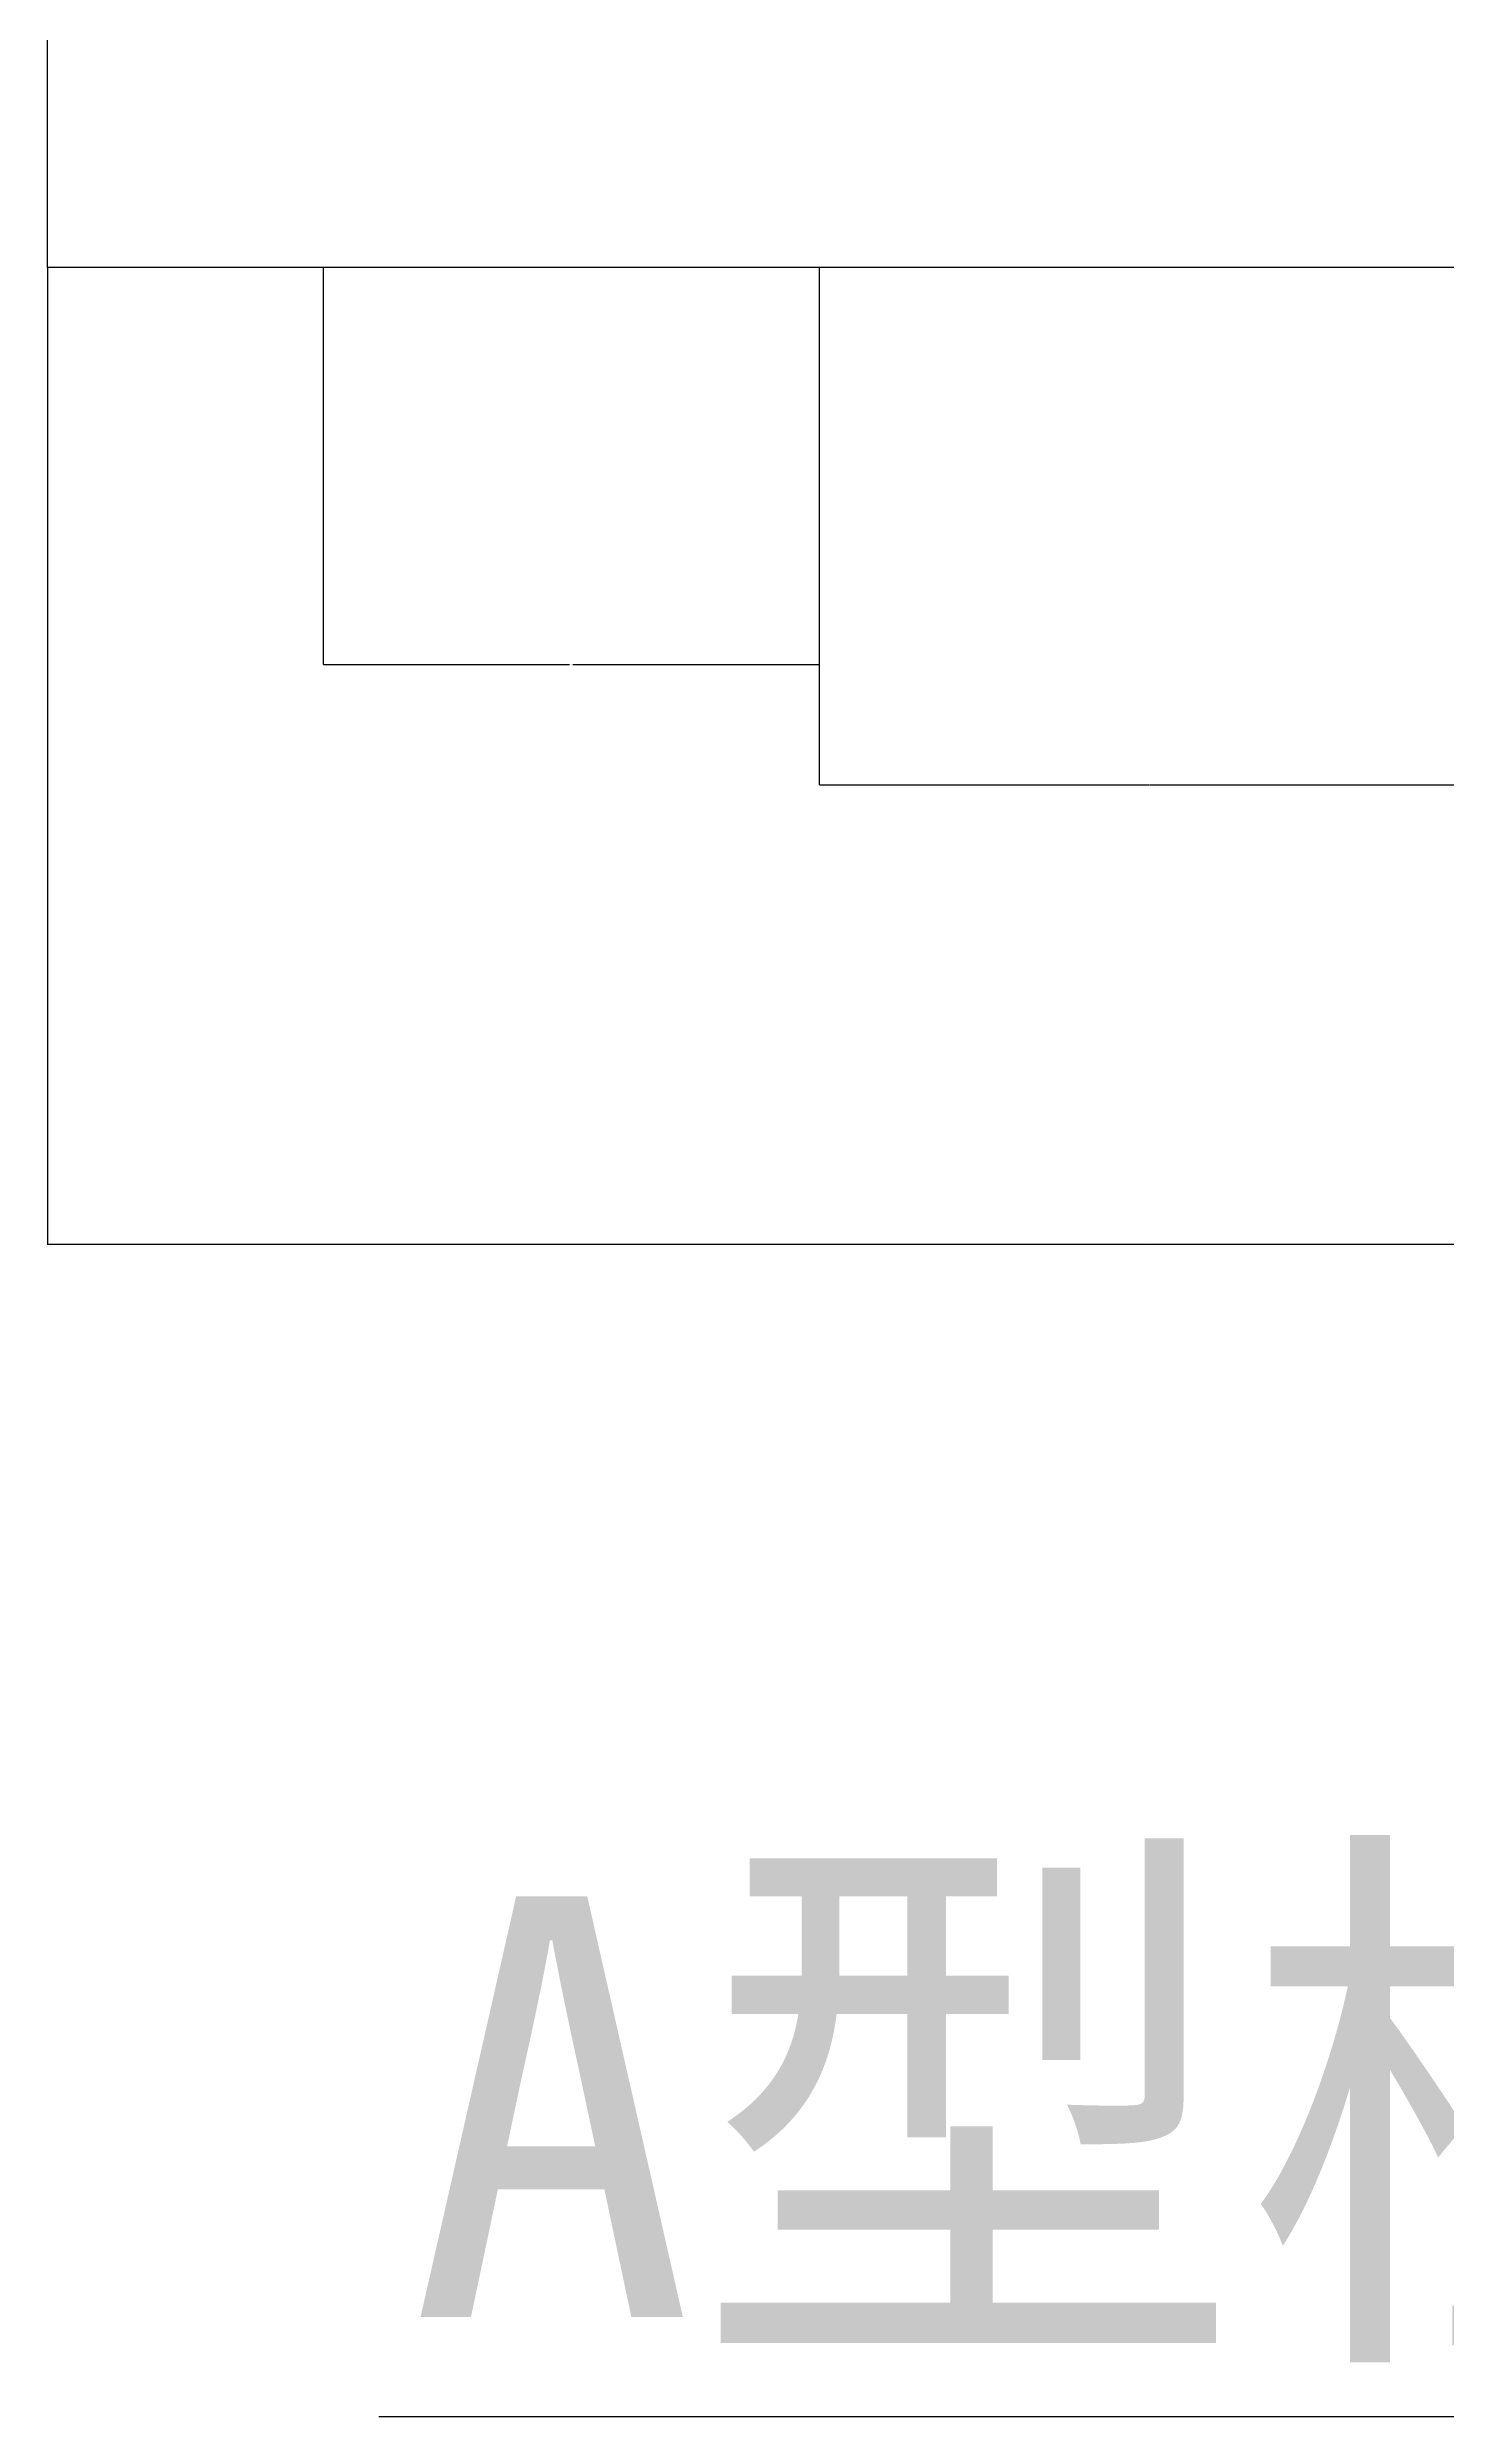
# Model space of a CAD drawing. Header units: metres. Extents: x 4568 to 182545, y -86951 to 35529.
# Drawn here: x 52962 to 54790, y -12940 to -9843 of the extents above; entities that cross this region are included whole.
import ezdxf

# ---------------------------------------------------------------- set-up
doc = ezdxf.new("R2010")
doc.units = ezdxf.units.M
for name, color, linetype in [('DIM', 1, 'Continuous'), ('PLAN', 2, 'Continuous'), ('TEXT', 7, 'Continuous')]:
    doc.layers.add(name, color=color, linetype=linetype)
doc.dimstyles.get("Standard").update_dxf_attribs({"dimtxt": 2.5, "dimasz": 2.5, "dimexe": 1.25, "dimexo": 0.625, "dimtad": 1, "dimcen": 2.5, "dimazin": 3, "dimtfac": 1, "dimtmove": 0, "dimatfit": 3})

# ---------------------------------------------------------------- blocks, each defined once
blk = doc.blocks.new('_CLOSEDFILLED')
at = {"color": 0, "linetype": 'BYBLOCK'}
blk.add_solid([(-1, 0), (0, 0), (-1, 0)], dxfattribs=at)
blk = doc.blocks.new('*D101')
for p, q in [((53969.85, -10130.59), (53969.85, -10806.94)), ((54833.85, -10130.59), (54833.85, -10806.94)), ((53970.1, -10806.94), (54401.35, -10806.94)), ((54402.35, -10806.94), (54833.6, -10806.94))]:
    blk.add_line(p, q)
at = {"layer": 'Defpoints'}
for p in [(53969.85, -10130.59), (54833.85, -10130.59), (53969.85, -10806.94)]:
    blk.add_point(p, dxfattribs=at)
at = {"layer": 'DIM', "xscale": 0.25, "yscale": 0.25, "rotation": 180}
blk.add_blockref('_CLOSEDFILLED', (53969.85, -10806.94), dxfattribs=at)
at = {"layer": 'DIM', "xscale": 0.25, "yscale": 0.25}
blk.add_blockref('_CLOSEDFILLED', (54833.85, -10806.94), dxfattribs=at)
at = {"layer": 'DIM', "insert": (54401.85, -10806.94), "char_height": 1, "attachment_point": 5}
blk.add_mtext('h', dxfattribs=at)
blk = doc.blocks.new('*D102')
for p, q in [((53321.85, -10130.59), (53321.85, -10649.39)), ((53969.85, -10130.59), (53969.85, -10649.39)), ((53322.1, -10649.39), (53643.85, -10649.39)), ((53647.85, -10649.39), (53969.6, -10649.39))]:
    blk.add_line(p, q)
at = {"layer": 'Defpoints'}
for p in [(53321.85, -10130.59), (53969.85, -10130.59), (53321.85, -10649.39)]:
    blk.add_point(p, dxfattribs=at)
at = {"layer": 'DIM', "xscale": 0.25, "yscale": 0.25, "rotation": 180}
blk.add_blockref('_CLOSEDFILLED', (53321.85, -10649.39), dxfattribs=at)
at = {"layer": 'DIM', "xscale": 0.25, "yscale": 0.25}
blk.add_blockref('_CLOSEDFILLED', (53969.85, -10649.39), dxfattribs=at)
at = {"layer": 'DIM', "insert": (53645.85, -10649.39), "char_height": 1, "attachment_point": 5}
blk.add_mtext('60xn', dxfattribs=at)
blk = doc.blocks.new('*D103')
for p, q in [((52961.85, -10130.59), (52961.85, -11407.64)), ((55841.85, -10130.59), (55841.85, -11407.64)), ((54401.35, -11407.64), (52961.6, -11407.64)), ((55842.1, -11407.64), (54402.35, -11407.64))]:
    blk.add_line(p, q)
at = {"layer": 'Defpoints'}
for p in [(52961.85, -10130.59), (55841.85, -10130.59), (55841.85, -11407.64)]:
    blk.add_point(p, dxfattribs=at)
at = {"layer": 'DIM', "xscale": 0.25, "yscale": 0.25}
blk.add_blockref('_CLOSEDFILLED', (52961.85, -11407.64), dxfattribs=at)
at = {"layer": 'DIM', "xscale": 0.25, "yscale": 0.25, "rotation": 180}
blk.add_blockref('_CLOSEDFILLED', (55841.85, -11407.64), dxfattribs=at)
at = {"layer": 'DIM', "insert": (54401.85, -11407.64), "char_height": 1, "attachment_point": 5}
blk.add_mtext('B', dxfattribs=at)

msp = doc.modelspace()

# ---------------------------------------------------------------- linework, layer by layer
at = {"layer": 'PLAN'}
msp.add_lwpolyline([(52961.85, -7250.59), (55841.85, -7250.59), (55841.85, -10130.59), (52961.85, -10130.59)], close=True, dxfattribs=at)
at = {"layer": 'TEXT'}
msp.add_lwpolyline([(53394.41, -12939.75), (55513.2, -12939.75)], dxfattribs=at)

# ---------------------------------------------------------------- texts
msp.add_text('A型柱基础', height=550, dxfattribs=at).set_placement((53433.36, -12809.59))

# ---------------------------------------------------------------- dimensions: what is measured, and where the dimension line sits
at = {"layer": 'DIM'}
for base, p1, p2, text, picture, middle in [((55841.85, -11407.64), (55841.85, -10130.59), (52961.85, -10130.59), 'B', '*D103', (54401.85, -11407.64)), ((53321.85, -10649.39), (53321.85, -10130.59), (53969.85, -10130.59), '60xn', '*D102', (53645.85, -10649.39)), ((53969.85, -10806.94), (53969.85, -10130.59), (54833.85, -10130.59), 'h', '*D101', (54401.85, -10806.94))]:
    dim = msp.add_linear_dim(base=base, p1=p1, p2=p2, text=text, dimstyle='Standard', dxfattribs=at)
    dim.commit()
    dim.dimension.update_dxf_attribs({"geometry": picture, "text_midpoint": middle})

doc.saveas('drawing.dxf')
